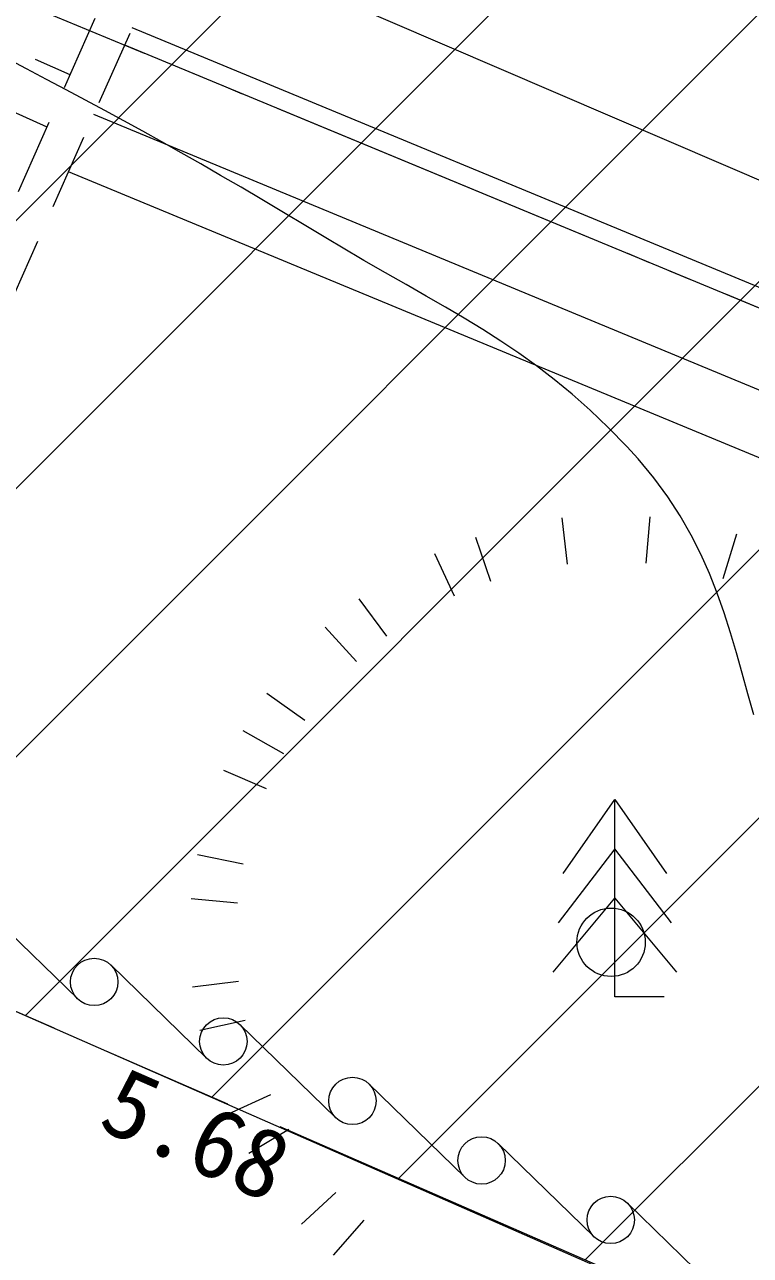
# Model space of a CAD drawing. Units: millimetres at full size, sheet at 1:200; details may follow other scales. Extents: x -40000 to 40000, y -27700 to 27700.
# Drawn here: x -7305 to -3476, y -2908 to 3581 of the extents above; entities that cross this region are included whole.
import ezdxf
from ezdxf.enums import TextEntityAlignment as Align

# ---------------------------------------------------------------- set-up
doc = ezdxf.new("R2010")
doc.units = ezdxf.units.MM
doc.header["$LTSCALE"] = 200
for name, pattern in [('CHAIN', [18.5, 12, -1.5, 3.5, -1.5]), ('DASHED2', [3, 2, -1]), ('DOUBLE_CHAIN2', [12.8, 9, -1, 0.6, -0.6, 0.6, -1])]:
    doc.linetypes.add(name, pattern=pattern)
for name, color, linetype, lineweight in [('0-0_通り芯', 33, 'Continuous', 18), ('0-4_外構２', 6, 'Continuous', 13), ('0-5_計画レベル', 134, 'Continuous', 9), ('0-9_雨水ルート', 134, 'Continuous', 9), ('C-0_Layer192', 8, 'Continuous', 18), ('C-C_寸法', 5, 'Continuous', 13)]:
    doc.layers.add(name, color=color, linetype=linetype, lineweight=lineweight)
doc.styles.add('ＭＳ ゴシック', font='')
doc.styles.get('ＭＳ ゴシック').set_extended_font_data('MS Gothic')

msp = doc.modelspace()

# ---------------------------------------------------------------- linework, layer by layer
at = {"layer": '0-0_通り芯', "color": 2, "linetype": 'DASHED2', "lineweight": 13}
for p, q in [((-6691.4, 4162), (-8944.5, -924.8)), ((-8894.3, 4127), (-7065.7, 3317.1)), ((-6507.7, 4083), (-8761.3, -1005.1)), ((-9015.8, 3852.7), (-7187.2, 3042.8))]:
    msp.add_line(p, q, dxfattribs=at)
at = {"layer": '0-0_通り芯'}
for p, q in [((-1476.7, 1920.2), (-6507.7, 4083)), ((-1692.3, 1475), (-6737.4, 3564.2)), ((-1734.4, 1384.3), (-6775.7, 3471.8)), ((-1887.5, 1014.7), (-6940, 3106.9)), ((-2042.2, 721.6), (-7073.7, 2805.1))]:
    msp.add_line(p, q, dxfattribs=at)
at = {"layer": '0-0_通り芯', "color": 134, "lineweight": 9}
for p, q in [((-4441.1, 736.6), (-4470, 980.3)), ((-4026.8, 742.1), (-4004.3, 986.4)), ((-4845.3, 645.1), (-4924.2, 877.5)), ((-3620.4, 661.2), (-3547.6, 895.6)), ((-5038, 568.2), (-5140.7, 791.1)), ((-5394.1, 356.4), (-5540.9, 553)), ((-5553.6, 223.7), (-5720.2, 403.9)), ((-5826.8, -87.9), (-6027.2, 53.7)), ((-5937.5, -263.3), (-6151.6, -143.4)), ((-6029.3, -449.4), (-6254.7, -352.6)), ((-6152.1, -845.2), (-6392.8, -797.3)), ((-6181.9, -1050.5), (-6426.3, -1028.1)), ((-6176.4, -1464.9), (-6420.1, -1493.7)), ((-6141.3, -1669.3), (-6380.6, -1723.5)), ((-6008.1, -2061.7), (-6230.9, -2164.5)), ((-5911.5, -2245.3), (-6122.4, -2370.8)), ((-5663.5, -2577.3), (-5843.7, -2743.9)), ((-5514.9, -2722.1), (-5676.7, -2906.6))]:
    msp.add_line(p, q, dxfattribs=at)
msp.add_circle((-4210.8, -1257.7), 180.3, dxfattribs=at)
at = {"layer": '0-4_外構２'}
for points in [[(-6882.2, 3128.2), (-6983.2, 3182.7), (-7085.3, 3237.3), (-7189, 3292.3), (-7294.9, 3348.1), (-7403.5, 3405), (-7515.3, 3463.3), (-7630.8, 3523.4), (-7750.5, 3585.4)], [(-3518.9, 161), (-3549.2, 268.6), (-3580.8, 374.7), (-3614.4, 479.6), (-3651.1, 583.3), (-3691.8, 686.1), (-3737.2, 788.1), (-3788.3, 889.3), (-3846.1, 990.1), (-3911.4, 1090.5), (-3985.1, 1190.7), (-4068.2, 1290.9), (-4127.8, 1356.3), (-4225.8, 1456.5), (-4321.9, 1548.1), (-4416.8, 1632.2), (-4510.7, 1709.7), (-4604.4, 1781.6), (-4698.2, 1848.9), (-4792.7, 1912.5), (-4888.3, 1973.5), (-4985.7, 2032.7), (-5085.2, 2091.3), (-5187.4, 2150), (-5292.8, 2210), (-5401.8, 2272.2), (-5515.1, 2337.6), (-5633, 2407.1), (-5697.9, 2446.2), (-5820.6, 2520.3), (-5938.8, 2591.1), (-6052.9, 2658.7), (-6163.4, 2723.7), (-6271, 2786.2), (-6376.1, 2846.6), (-6479.2, 2905.2), (-6580.8, 2962.4), (-6681.5, 3018.4), (-6781.8, 3073.6), (-6882.2, 3128.2)], [(-3458.3, -59.1), (-3488.9, 51.8), (-3518.9, 161)]]:
    msp.add_lwpolyline(points, dxfattribs=at)
at = {"layer": '0-5_計画レベル'}
for p, q in [((-3753, -3200.8), (-8876.2, -954.7)), ((-7532, -1063.3), (-7025.1, -1556.2)), ((-6850.8, -1377), (-6343.8, -1870)), ((-6169.5, -1690.8), (-5662.6, -2183.8)), ((-5488.3, -2004.5), (-4981.4, -2497.5)), ((-4807.1, -2318.3), (-4300.2, -2811.3)), ((-4125.9, -2632.1), (-3619, -3125.1))]:
    msp.add_line(p, q, dxfattribs=at)
for centre in [(-6937.9, -1466.6), (-6256.7, -1780.4), (-5575.5, -2094.2), (-4894.3, -2407.9), (-4213, -2721.7)]:
    msp.add_circle(centre, 125, dxfattribs=at)
at = {"layer": '0-9_雨水ルート'}
for points in [[(-4463.9, -894.5), (-4190.9, -504.5), (-3917.9, -894.5)], [(-3930.9, -1544.5), (-4190.9, -1544.5), (-4190.9, -504.5)], [(-3891.9, -1154.5), (-4190.9, -764.5), (-4489.9, -1154.5)], [(-4515.9, -1414.5), (-4190.9, -1024.5), (-3865.9, -1414.5)]]:
    msp.add_lwpolyline(points, dxfattribs=at)
at = {"layer": 'C-0_Layer192'}
for p, q in [((-10329.4, -429.9), (2306.1, 12205.6)), ((-9288.6, -803.3), (3256.7, 11741.9)), ((-8286.5, -1215.4), (4207.2, 11278.3)), ((-7301.6, -1644.8), (5157.8, 10814.6)), ((-6316.7, -2074.1), (6108.3, 10350.9)), ((-5331.9, -2503.4), (7058.8, 9887.3)), ((-4347, -2932.8), (8009.4, 9423.6))]:
    msp.add_line(p, q, dxfattribs=at)
at = {"layer": 'C-0_Layer192', "color": 1, "linetype": 'CHAIN'}
msp.add_line((-3757.5, -3189.7), (-8969, -917.9), dxfattribs=at)
at = {"layer": 'C-0_Layer192', "color": 134, "linetype": 'DOUBLE_CHAIN2', "lineweight": 9}
msp.add_lwpolyline([(15194.3, -7304.2), (-1942.4, 1470.4), (-9370.1, 4546.2)], dxfattribs=at)

# ---------------------------------------------------------------- texts
at = {"layer": 'C-C_寸法', "color": 1, "style": 'ＭＳ ゴシック'}
msp.add_text('5.68', height=366.6, rotation=336.446, dxfattribs=at).set_placement((-6972.7, -2336.3), align=Align.BOTTOM_LEFT)

doc.saveas('drawing.dxf')
